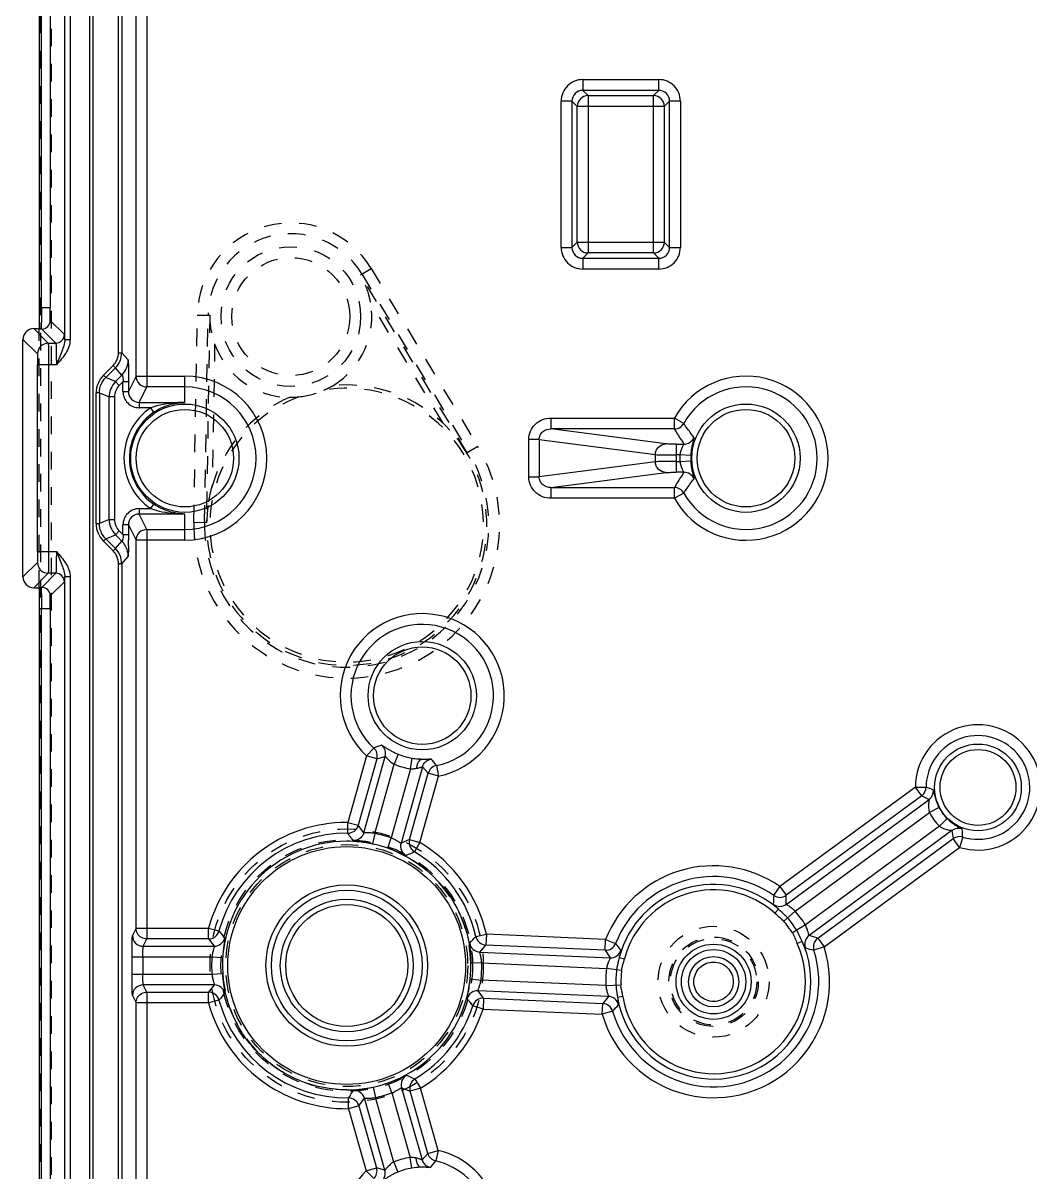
# Model space of a CAD drawing. Header units: millimetres. Extents: x -1265 to 1982, y -12197 to 1934.
# Drawn here: x 778 to 871.3, y 52 to 158.4 of the extents above; entities that cross this region are included whole.
import ezdxf

# ---------------------------------------------------------------- set-up
doc = ezdxf.new("R2010")
doc.units = ezdxf.units.MM
doc.header["$LTSCALE"] = 16.335
doc.linetypes.add('HIDDEN', pattern=[0.2, 0.1, -0.1])
doc.layers.get('0').update_dxf_attribs({"linetype": 'CONTINUOUS'})
doc.layers.add('DEFAULT_2', color=8, linetype='HIDDEN')

msp = doc.modelspace()

# ---------------------------------------------------------------- linework, layer by layer
at = {"color": 7, "linetype": 'Continuous'}
for p, q in [((784.202, 28.864), (784.202, 200.887)), ((784.502, 200.879), (784.502, 28.854)), ((786.865, 127.896), (786.865, 178.2)), ((787.165, 178.2), (787.165, 127.896)), ((788.501, 125.724), (788.501, 176.196)), ((789.5, 176.196), (789.5, 124.724)), ((781.888, 129.126), (781.888, 170.665)), ((782.388, 170.665), (782.388, 129.126)), ((779.518, 169.67), (779.518, 130.12)), ((779.732, 132.086), (779.732, 167.705)), ((780.531, 167.705), (780.531, 132.086)), ((829.892, 153.195), (829.892, 152.195)), ((829.892, 153.195), (836.943, 153.195)), ((836.943, 152.195), (836.943, 153.195)), ((827.893, 137.645), (827.893, 151.196)), ((828.893, 151.196), (827.893, 151.196)), ((828.893, 151.196), (828.893, 137.645)), ((828.893, 151.196), (829.384, 150.705)), ((830.383, 151.704), (829.892, 152.195)), ((836.943, 152.195), (829.892, 152.195)), ((830.383, 151.704), (830.383, 137.137)), ((830.383, 151.704), (836.452, 151.704)), ((836.943, 152.195), (836.452, 151.704)), ((836.452, 137.137), (836.452, 151.704)), ((837.451, 150.705), (837.943, 151.196)), ((837.943, 137.645), (837.943, 151.196)), ((838.942, 151.196), (837.943, 151.196)), ((838.942, 151.196), (838.942, 137.645)), ((829.384, 138.136), (829.384, 150.705)), ((837.451, 150.705), (829.384, 150.705)), ((837.451, 150.705), (837.451, 138.136)), ((827.893, 137.645), (828.893, 137.645)), ((829.384, 138.136), (828.893, 137.645)), ((829.384, 138.136), (837.451, 138.136)), ((837.943, 137.645), (837.451, 138.136)), ((837.943, 137.645), (838.942, 137.645)), ((829.892, 136.645), (830.383, 137.137)), ((829.892, 136.645), (829.892, 135.646)), ((829.892, 136.645), (836.943, 136.645)), ((836.452, 137.137), (830.383, 137.137)), ((836.452, 137.137), (836.943, 136.645)), ((836.943, 135.646), (836.943, 136.645)), ((836.943, 135.646), (829.892, 135.646)), ((779.518, 132.086), (780.531, 132.086)), ((780.362, 128.776), (779.018, 130.12)), ((779.018, 130.12), (779.518, 130.12)), ((779.752, 130.086), (779.569, 130.086)), ((779.752, 130.086), (781.062, 128.776)), ((781.862, 129.576), (780.552, 130.886)), ((778.018, 107.12), (778.018, 129.12)), ((778.018, 129.12), (779.362, 127.776)), ((781.888, 129.126), (782.388, 129.126)), ((780.362, 128.776), (781.062, 128.776)), ((786.865, 127.896), (787.165, 127.896)), ((787.769, 127.218), (787.165, 127.896)), ((779.379, 109.465), (779.379, 126.776)), ((781.11, 126.776), (779.379, 126.776)), ((780.379, 126.776), (780.379, 109.465)), ((786.367, 126.694), (785.472, 125.799)), ((786.579, 126.482), (786.367, 126.694)), ((785.472, 125.799), (785.684, 125.587)), ((786.579, 126.482), (785.684, 125.587)), ((787.183, 125.804), (786.579, 126.482)), ((786.591, 125.211), (787.183, 125.804)), ((788.501, 125.724), (787.786, 124.295)), ((788.501, 125.724), (793.018, 125.724)), ((793.018, 123.294), (793.018, 125.724)), ((786.591, 125.211), (785.684, 125.587)), ((786.591, 125.211), (786.944, 124.858)), ((786.944, 124.858), (787.286, 125.2)), ((787.286, 124.295), (787.286, 125.2)), ((787.786, 125.2), (787.286, 125.2)), ((787.786, 125.2), (787.786, 124.295)), ((788.786, 123.294), (789.5, 124.724)), ((793.018, 124.724), (789.5, 124.724)), ((784.798, 112.068), (784.798, 124.173)), ((785.098, 124.173), (784.798, 124.173)), ((785.098, 124.173), (785.098, 112.068)), ((785.098, 124.173), (786.005, 123.797)), ((786.005, 112.443), (786.005, 123.797)), ((786.505, 123.797), (786.005, 123.797)), ((786.505, 123.797), (786.505, 112.443)), ((787.286, 124.295), (787.786, 124.295)), ((789.862, 122.795), (788.785, 122.795)), ((788.786, 123.294), (788.786, 122.795)), ((788.786, 123.294), (793.018, 123.294)), ((790.141, 122.38), (789.862, 122.795)), ((826.941, 121.836), (826.941, 120.837)), ((826.941, 121.836), (838.384, 121.836)), ((838.384, 120.837), (838.384, 121.836)), ((839.256, 121.348), (838.384, 121.836)), ((837.586, 119.449), (826.941, 120.837)), ((838.384, 120.837), (826.941, 120.837)), ((824.889, 116.388), (824.889, 119.853)), ((825.855, 119.853), (824.889, 119.853)), ((825.855, 119.853), (825.855, 116.388)), ((825.855, 119.853), (836.62, 118.45)), ((838.552, 119.423), (838.552, 116.817)), ((838.552, 119.423), (839.271, 119.423)), ((836.62, 117.791), (836.62, 118.45)), ((838.902, 118.424), (838.552, 118.424)), ((839.901, 118.374), (838.902, 118.424)), ((836.62, 117.791), (825.855, 116.388)), ((838.552, 117.817), (838.902, 117.817)), ((838.902, 117.817), (839.901, 117.866)), ((824.889, 116.388), (825.855, 116.388)), ((826.941, 115.404), (837.586, 116.791)), ((839.271, 116.817), (838.552, 116.817)), ((826.941, 115.404), (826.941, 114.405)), ((826.941, 115.404), (838.384, 115.404)), ((838.384, 114.405), (838.384, 115.404)), ((838.384, 114.405), (826.941, 114.405)), ((839.256, 114.893), (838.384, 114.405)), ((788.785, 113.446), (789.862, 113.446)), ((788.786, 113.446), (788.786, 112.946)), ((789.5, 111.516), (788.786, 112.946)), ((793.018, 112.946), (788.786, 112.946)), ((789.862, 113.446), (790.141, 113.86)), ((793.018, 110.517), (793.018, 112.946)), ((784.798, 112.068), (785.098, 112.068)), ((786.005, 112.443), (785.098, 112.068)), ((786.005, 112.443), (786.505, 112.443)), ((787.286, 111.041), (787.286, 111.946)), ((787.786, 111.946), (787.286, 111.946)), ((787.786, 111.946), (787.786, 111.041)), ((787.786, 111.946), (788.501, 110.517)), ((785.684, 110.654), (786.591, 111.029)), ((786.944, 111.383), (786.591, 111.029)), ((787.183, 110.437), (786.591, 111.029)), ((787.286, 111.041), (786.944, 111.383)), ((787.286, 111.041), (787.786, 111.041)), ((789.5, 111.516), (789.5, 73.587)), ((789.5, 111.516), (793.018, 111.516)), ((785.684, 110.654), (785.472, 110.442)), ((785.472, 110.442), (786.367, 109.547)), ((785.684, 110.654), (786.579, 109.759)), ((786.367, 109.547), (786.579, 109.759)), ((786.579, 109.759), (787.183, 110.437)), ((788.501, 74.586), (788.501, 110.517)), ((793.018, 110.517), (788.501, 110.517)), ((779.379, 109.465), (781.11, 109.465)), ((787.165, 108.345), (787.769, 109.023)), ((779.362, 108.465), (778.018, 107.12)), ((786.865, 33.448), (786.865, 108.345)), ((787.165, 108.345), (786.865, 108.345)), ((787.165, 108.345), (787.165, 33.448)), ((779.018, 106.12), (780.362, 107.465)), ((781.062, 107.465), (779.752, 106.155)), ((781.062, 107.465), (780.362, 107.465)), ((780.552, 105.355), (781.862, 106.665)), ((781.888, 36.676), (781.888, 107.115)), ((782.388, 107.115), (781.888, 107.115)), ((782.388, 107.115), (782.388, 36.676)), ((779.018, 106.12), (779.518, 106.12)), ((779.518, 106.12), (779.518, 37.67)), ((779.569, 106.155), (779.752, 106.155)), ((780.531, 104.155), (779.518, 104.155)), ((779.732, 39.636), (779.732, 104.155)), ((780.531, 104.155), (780.531, 39.636)), ((809.856, 90.538), (808.132, 84.382)), ((809.603, 83.421), (811.584, 90.497)), ((809.856, 90.538), (810.534, 91.271)), ((810.818, 90.268), (809.856, 90.538)), ((810.818, 90.268), (811.584, 90.497)), ((812.798, 90.697), (812.419, 89.772)), ((810.818, 90.268), (809.094, 84.112)), ((810.625, 83.364), (812.419, 89.772)), ((815.032, 89.532), (813.05, 82.456)), ((813.942, 89.346), (814.098, 90.333)), ((815.032, 89.532), (815.568, 88.938)), ((816.331, 89.648), (816.53, 88.669)), ((813.942, 89.346), (812.147, 82.938)), ((813.844, 82.782), (815.568, 88.938)), ((814.807, 82.513), (816.53, 88.669)), ((816.53, 88.669), (815.568, 88.938)), ((860.714, 87.657), (848.162, 78.435)), ((861.306, 86.851), (860.714, 87.657)), ((860.714, 87.657), (861.713, 87.651)), ((861.306, 86.851), (848.753, 77.629)), ((848.754, 76.79), (861.991, 86.515)), ((861.306, 86.851), (861.991, 86.515)), ((849.584, 76.16), (862.022, 85.298)), ((862.91, 85.757), (862.022, 85.298)), ((808.132, 84.382), (808.041, 84.382)), ((808.123, 83.382), (808.132, 84.382)), ((808.132, 84.382), (809.094, 84.112)), ((809.603, 83.421), (809.094, 84.112)), ((862.958, 84.024), (863.661, 84.734)), ((810.625, 83.364), (810.417, 82.386)), ((862.958, 84.024), (850.52, 74.886)), ((864.11, 83.631), (850.873, 73.906)), ((864.11, 83.631), (864.226, 82.876)), ((865.111, 83.027), (864.818, 82.071)), ((808.436, 82.921), (808.591, 82.692)), ((811.818, 81.994), (812.147, 82.938)), ((813.844, 82.782), (813.05, 82.456)), ((813.844, 82.782), (814.807, 82.513)), ((814.807, 82.513), (814.295, 81.654)), ((851.674, 73.654), (864.226, 82.876)), ((852.266, 72.849), (864.818, 82.071)), ((864.818, 82.071), (864.226, 82.876)), ((847.59, 77.615), (848.162, 78.435)), ((848.162, 78.435), (848.753, 77.629)), ((848.754, 76.79), (848.753, 77.629)), ((847.703, 75.962), (848.037, 76.334)), ((849.584, 76.16), (848.514, 75.235)), ((788.501, 74.586), (788.162, 73.91)), ((788.501, 74.586), (795.217, 74.586)), ((795.217, 73.587), (795.217, 74.586)), ((795.217, 74.586), (796.181, 74.325)), ((850.52, 74.886), (849.318, 74.141)), ((789.162, 72.91), (789.5, 73.587)), ((795.217, 73.587), (789.5, 73.587)), ((795.217, 73.587), (795.745, 72.91)), ((819.984, 73.8), (820.959, 74.018)), ((820.959, 74.018), (820.915, 73.02)), ((832.01, 73.531), (820.959, 74.018)), ((831.966, 72.532), (832.01, 73.531)), ((832.01, 73.531), (832.941, 73.167)), ((851.674, 73.654), (850.873, 73.906)), ((851.674, 73.654), (852.266, 72.849)), ((789.162, 72.91), (795.745, 72.91)), ((820.357, 72.368), (820.915, 73.02)), ((831.966, 72.532), (820.915, 73.02)), ((831.966, 72.532), (832.432, 71.835)), ((850.224, 73.357), (849.769, 73.15)), ((852.266, 72.849), (851.312, 72.549)), ((788.129, 70.33), (788.129, 71.911)), ((795.525, 71.911), (788.129, 71.911)), ((789.129, 71.911), (789.129, 70.33)), ((796.523, 71.848), (795.525, 71.911)), ((820.533, 71.359), (819.534, 71.34)), ((820.357, 72.368), (832.432, 71.835)), ((820.533, 71.359), (832.093, 70.849)), ((833.282, 71.854), (833.766, 71.731)), ((788.129, 70.33), (795.525, 70.33)), ((795.525, 70.33), (796.523, 70.393)), ((833.496, 70.676), (832.093, 70.849)), ((789.5, 68.654), (789.162, 69.33)), ((795.745, 69.33), (789.162, 69.33)), ((795.745, 69.33), (795.217, 68.654)), ((819.47, 69.887), (820.464, 69.78)), ((832.023, 69.27), (820.464, 69.78)), ((832.023, 69.27), (833.437, 69.319)), ((788.162, 68.331), (788.501, 67.655)), ((789.5, 68.654), (789.5, 31.419)), ((789.5, 68.654), (795.217, 68.654)), ((795.217, 67.655), (795.217, 68.654)), ((820.698, 68.092), (820.199, 68.791)), ((832.274, 68.259), (820.199, 68.791)), ((832.274, 68.259), (831.749, 67.605)), ((833.612, 68.245), (833.119, 68.164)), ((788.501, 31.416), (788.501, 67.655)), ((795.217, 67.655), (788.501, 67.655)), ((796.181, 67.916), (795.217, 67.655)), ((820.654, 67.094), (819.701, 67.397)), ((820.698, 68.092), (820.654, 67.094)), ((820.654, 67.094), (831.705, 66.606)), ((820.698, 68.092), (831.749, 67.605)), ((831.705, 66.606), (831.749, 67.605)), ((832.664, 66.887), (831.705, 66.606)), ((810.463, 59.865), (810.676, 58.888)), ((812.196, 59.32), (811.863, 60.263)), ((813.097, 59.806), (814.996, 53.132)), ((813.097, 59.806), (813.892, 59.483)), ((814.854, 59.756), (813.892, 59.483)), ((814.339, 60.612), (814.854, 59.756)), ((816.494, 53.99), (814.854, 59.756)), ((808.329, 59.089), (808.173, 58.858)), ((808.187, 57.859), (808.174, 58.859)), ((809.148, 58.133), (809.654, 58.826)), ((811.553, 52.153), (809.654, 58.826)), ((812.375, 52.914), (810.676, 58.888)), ((812.196, 59.32), (813.896, 53.347)), ((815.533, 53.716), (813.892, 59.483)), ((809.148, 58.133), (808.187, 57.859)), ((808.187, 57.859), (809.827, 52.093)), ((809.148, 58.133), (810.788, 52.367)), ((814.05, 52.36), (813.896, 53.347)), ((815.533, 53.716), (814.996, 53.132)), ((815.533, 53.716), (816.494, 53.99)), ((816.494, 53.99), (816.273, 53.015)), ((809.827, 52.093), (810.788, 52.367)), ((811.553, 52.153), (810.788, 52.367)), ((812.375, 52.914), (812.764, 51.994)), ((810.528, 51.381), (809.827, 52.093))]:
    msp.add_line(p, q, dxfattribs=at)
for centre, radius in [((793.018, 118.12), 5.017), ((793.018, 118.12), 4.517), ((845.018, 118.12), 5.017), ((845.018, 118.12), 4.517), ((815.018, 96.12), 5.017), ((815.018, 96.12), 4.517), ((866.518, 87.62), 4.017), ((866.518, 87.62), 3.517), ((808.018, 71.12), 11.017), ((808.018, 71.12), 7.483), ((808.018, 71.12), 6.983), ((808.018, 71.12), 6.151), ((808.018, 71.12), 5.651), ((842.018, 69.62), 3.483), ((842.018, 69.62), 2.983), ((842.018, 69.62), 2.325)]:
    msp.add_circle(centre, radius, dxfattribs=at)
for centre, radius, start, end in [((829.892, 151.196), 1.998, 89.98149, 180.01852), ((836.944, 151.196), 1.998, 359.98149, 90.01852), ((829.89, 151.198), 0.997, 89.88699, 180.11301), ((830.385, 150.703), 1.001, 90.06646, 179.93354), ((836.451, 150.703), 1.001, 0.06646, 89.93354), ((836.945, 151.198), 0.997, 359.88699, 90.11301), ((829.892, 137.644), 1.998, 179.98148, 270.01852), ((829.89, 137.643), 0.997, 179.88699, 270.11301), ((830.385, 138.137), 1.001, 180.06646, 269.93354), ((836.451, 138.137), 1.001, 270.06646, 359.93354), ((836.944, 137.644), 1.998, 269.98148, 0.01852), ((836.945, 137.643), 0.997, 269.88699, 0.11301), ((955.65, 132.069), 175.918, 179.9947, 180.24134), ((882.41, 131.714), 102.677, 180.21539, 180.57507), ((779.752, 130.886), 0.8, 270.02106, 359.97894), ((781.062, 129.576), 0.8, 270.02106, 359.97894), ((780.363, 127.775), 1, 90.02106, 179.97894), ((785.165, 127.896), 1.7, 315.00301, 0.00438), ((785.165, 127.896), 2, 314.99781, 0.00208), ((785.769, 127.219), 2, 314.99594, 359.97772), ((787.097, 124.173), 2.299, 134.99599, 180.00401), ((789.501, 125.724), 1, 180.03746, 269.98873), ((793.018, 118.12), 7.603, 270, 90), ((845.018, 118.12), 7.603, 209.25406, 150.74594), ((788.004, 123.797), 1.999, 135.00055, 179.99945), ((788.004, 123.797), 1.499, 134.99925, 180.00075), ((793.018, 118.12), 6.604, 270, 90), ((845.018, 118.12), 6.604, 209.2564, 150.74414), ((788.786, 124.294), 1.5, 179.97043, 269.98273), ((788.785, 124.294), 0.999, 179.94195, 270.00569), ((793.018, 118.12), 5.64, 124.02656, 235.97344), ((793.018, 118.12), 5.14, 124.02656, 235.97344), ((838.383, 121.837), 1.001, 270.04416, 330.70178), ((839.271, 120.424), 1.001, 270.05209, 338.11206), ((845.018, 118.12), 6.123, 177.15717, 182.84283), ((845.018, 118.12), 5.123, 177.15717, 182.84283), ((839.271, 115.816), 1.001, 21.89108, 89.95999), ((838.383, 114.403), 1.001, 29.29822, 89.95584), ((788.786, 111.947), 1.499, 90.01429, 180.03273), ((788.785, 111.947), 0.999, 89.99432, 180.05805), ((787.097, 112.067), 2.299, 179.99599, 225.00401), ((788.004, 112.443), 1.999, 180.00055, 224.99945), ((788.004, 112.443), 1.499, 179.99925, 225.00075), ((789.501, 110.516), 1, 90.01127, 179.96254), ((785.165, 108.345), 2, 359.9979, 45.0022), ((785.756, 109.012), 2.016, 29.94825, 44.93825), ((702.03, 110.288), 85.759, 359.81731, 0.17212), ((785.165, 108.345), 1.7, 359.99619, 44.99641), ((780.363, 108.465), 1, 180.02106, 269.97894), ((781.062, 106.665), 0.8, 0.02106, 89.97894), ((896.462, 104.429), 116.73, 179.44659, 179.76296), ((779.752, 105.354), 0.8, 0.02106, 89.97894), ((962.258, 104.158), 182.527, 179.76312, 180.00083), ((815.018, 96.12), 7.603, 281.47439, 227.24112), ((815.018, 96.12), 6.604, 281.47439, 227.24112), ((866.518, 87.62), 5.804, 252.97002, 179.63897), ((866.518, 87.62), 4.804, 252.97002, 179.63897), ((944.548, -269.008), 384.397, 110.28899, 110.40387), ((809.854, 90.536), 1.001, 344.48994, 47.24601), ((810.621, 90.766), 1.001, 344.40772, 50.56299), ((815.018, 96.12), 5.86, 247.74036, 260.97515), ((815.018, 96.12), 6.86, 247.74036, 260.97515), ((816.531, 88.666), 1.001, 101.4704, 164.22783), ((513.853, -149.327), 385.49, 38.31063, 38.42519), ((860.712, 87.656), 1.001, 306.42902, 359.66244), ((731.951, -240.386), 352.77, 68.29814, 68.41765), ((861.398, 87.321), 1.001, 306.34506, 3.3078), ((866.518, 87.62), 5.06, 207.3166, 225.2924), ((866.518, 87.62), 4.061, 207.3166, 225.2924), ((808.018, 71.12), 13.262, 89.90044, 164.85118), ((808.131, 84.384), 1.001, 269.47502, 344.23579), ((808.018, 71.12), 12.262, 89.50657, 164.85118), ((698.766, 8.754), 132.394, 34.06939, 34.3112), ((808.018, 71.12), 12.518, 70.7372, 77.97831), ((864.702, 82.824), 1.001, 69.30119, 126.26394), ((864.817, 82.069), 1.001, 72.9463, 126.17968), ((511.925, 57.149), 354.132, 4.19042, 4.30948), ((808.018, 71.12), 11.517, 90, 183.62056), ((808.018, 71.129), 11.508, 83.98681, 90.00234), ((807.98, 70.843), 11.796, 77.81461, 83.94738), ((808.018, 71.12), 11.518, 70.7372, 77.97831), ((807.898, 70.857), 11.806, 66.128, 70.87396), ((810.759, 79.648), 3.57, 65.08827, 67.1161), ((814.014, 82.187), 1.001, 164.42143, 241.54831), ((814.808, 82.515), 1.001, 164.48001, 239.24051), ((808.018, 71.12), 13.262, 12.6227, 59.20893), ((858.008, -14.831), 105.926, 114.37242, 114.82373), ((808.018, 71.12), 12.262, 12.6227, 59.20893), ((842.018, 69.62), 10.744, 55.12213, 158.65625), ((842.018, 69.62), 9.745, 55.12213, 158.65625), ((842.018, 69.62), 9.017, 48.12351, 165.65487), ((842.018, 69.62), 8.517, 48.12351, 165.65487), ((848.162, 77.598), 1.001, 232.44742, 306.24539), ((848.163, 78.437), 1.001, 235.1391, 306.17679), ((842.018, 69.62), 10.001, 31.77082, 40.83818), ((842.018, 69.62), 8.586, 31.77082, 40.83818), ((842.018, 69.62), 9.058, 31.77082, 40.83817), ((789.163, 73.911), 1, 180.0552, 269.97098), ((795.215, 74.587), 1.001, 270.12144, 344.88254), ((795.744, 73.911), 1.001, 270.06368, 347.19056), ((877.305, 142.433), 105.923, 220.01471, 220.46602), ((643.329, 236.309), 240.033, 317.18921, 317.38852), ((820.961, 74.019), 1.001, 192.5912, 267.35208), ((851.467, 73.1), 1.001, 126.36377, 200.2436), ((852.268, 72.849), 1.001, 126.43284, 197.46997), ((820.402, 73.367), 1.001, 190.34195, 267.4104), ((842.018, 69.62), 10.744, 196.29152, 17.48686), ((832.008, 73.532), 1.001, 267.60134, 338.7215), ((832.475, 72.835), 1.001, 267.53315, 341.41299), ((842.018, 69.62), 9.745, 196.29152, 17.48686), ((888.6, 113.811), 68.919, 216.13697, 216.81213), ((842.018, 69.62), 9.017, 189.29289, 24.48549), ((842.018, 69.62), 8.517, 189.29289, 24.48549), ((808.018, 71.12), 12.518, 176.37944, 183.62056), ((808.018, 71.12), 11.517, 270, 1.09444), ((808.018, 71.12), 12.518, 353.85332, 1.09444), ((842.018, 69.62), 10.001, 172.9402, 182.00756), ((842.018, 69.62), 9.058, 172.9402, 182.00756), ((842.018, 69.62), 8.586, 172.9402, 182.00756), ((789.163, 68.33), 1, 90.02902, 179.9448), ((795.744, 68.33), 1.001, 12.86806, 89.93652), ((795.215, 67.654), 1.001, 15.11742, 89.87861), ((979.823, -86.647), 240.029, 139.71531, 139.91462), ((820.156, 67.791), 1.001, 87.53756, 164.66444), ((832.229, 67.259), 1.001, 13.6168, 87.41478), ((808.018, 71.12), 13.262, 195.14882, 270.73193), ((808.018, 71.12), 12.262, 195.14882, 270.73094), ((808.018, 71.12), 12.262, 301.02858, 342.32506), ((808.018, 71.12), 13.262, 301.02858, 342.32506), ((735.657, 2.932), 105.92, 37.48871, 37.94003), ((820.656, 67.093), 1.001, 87.5959, 162.35657), ((831.702, 66.605), 1.001, 16.22663, 87.34789), ((814.06, 60.079), 1.001, 118.74783, 195.81629), ((912.752, 279.531), 240.021, 245.59504, 245.79436), ((814.855, 59.754), 1.001, 120.99732, 195.75892), ((808.186, 57.857), 1.001, 16.00176, 90.76245), ((717.614, 120.16), 109.357, 326.05058, 326.34185), ((808.692, 58.551), 1.001, 15.94344, 93.07032), ((808.018, 71.12), 12.518, 282.25921, 289.50032), ((810.795, 62.603), 3.569, 293.12123, 295.14263), ((814.897, 46.939), 6.486, 98.87929, 112.88024), ((816.494, 53.992), 1.001, 196.00944, 257.24756), ((814.897, 46.939), 7.23, 15.37283, 77.23614), ((809.826, 52.095), 1.001, 314.51264, 15.75168), ((814.897, 46.939), 5.487, 98.87929, 112.88024), ((815.04, 45.989), 6.447, 91.26968, 98.83129), ((526.366, 284.986), 371.29, 321.2169, 321.33485), ((814.897, 46.939), 6.23, 15.37283, 77.23614), ((814.897, 46.939), 7.23, 134.52339, 326.93775), ((810.59, 51.88), 1.001, 311.11819, 15.83137)]:
    msp.add_arc(centre, radius, start, end, dxfattribs=at)
for centre, major_axis, start_param, end_param in [((779.018, 129.12), (0.707, -0.707), 2.3563369, 3.9268484), ((779.018, 107.12), (-0.707, -0.707), -0.7852557, 0.7852557)]:
    msp.add_ellipse(centre, major_axis=major_axis, ratio=0.9996955, start_param=start_param, end_param=end_param, dxfattribs=at)
for points, knots in [([(779.518, 132.086), (779.518, 131.678), (779.521, 131.122), (779.538, 130.477), (779.548, 130.239), (779.557, 130.151)], [0, 0, 0, 0, 0.631791, 0.8619391, 1, 1, 1, 1]), ([(780.552, 130.886), (780.55, 130.888), (780.55, 130.898), (780.547, 130.916), (780.546, 130.947), (780.543, 131.008), (780.54, 131.108), (780.537, 131.255), (780.535, 131.434), (780.532, 131.714), (780.531, 131.934), (780.531, 132.086)], [0, 0, 0, 0, 0.0067959, 0.0230042, 0.0483441, 0.0824587, 0.1755357, 0.2992623, 0.4500126, 0.6216027, 1, 1, 1, 1]), ([(779.557, 130.151), (779.557, 130.145), (779.559, 130.127), (779.562, 130.11), (779.564, 130.098)], [0, 0, 0, 0, 0.320441, 1, 1, 1, 1]), ([(779.752, 130.086), (779.75, 130.09), (779.751, 130.106), (779.747, 130.136), (779.746, 130.186), (779.743, 130.288), (779.74, 130.456), (779.738, 130.601), (779.738, 130.684)], [0, 0, 0, 0, 0.021744, 0.0746037, 0.1580525, 0.2714697, 0.5841559, 1, 1, 1, 1]), ([(781.888, 129.126), (781.89, 128.745), (781.617, 127.937), (781.287, 127.187), (781.11, 126.776)], [0, 0, 0, 0, 0.4600703, 1, 1, 1, 1]), ([(782.388, 129.126), (782.378, 128.898), (782.303, 128.44), (781.991, 127.823), (781.578, 127.276), (781.271, 126.937), (781.11, 126.776)], [0, 0, 0, 0, 0.2502367, 0.4998032, 0.7503083, 1, 1, 1, 1]), ([(781.888, 129.126), (781.886, 129.189), (781.883, 129.298), (781.878, 129.424), (781.873, 129.5), (781.87, 129.538), (781.866, 129.56), (781.865, 129.573), (781.862, 129.576)], [0, 0, 0, 0, 0.4185815, 0.7283058, 0.8402894, 0.9229938, 0.9761526, 1, 1, 1, 1]), ([(779.362, 127.776), (779.368, 127.77), (779.363, 127.738), (779.372, 127.684), (779.371, 127.59), (779.375, 127.468), (779.377, 127.319), (779.379, 127.086), (779.379, 126.902), (779.379, 126.776)], [0, 0, 0, 0, 0.0229634, 0.082427, 0.1755145, 0.2992498, 0.4500064, 0.6216001, 1, 1, 1, 1]), ([(780.362, 128.776), (780.364, 128.772), (780.363, 128.756), (780.367, 128.725), (780.367, 128.675), (780.37, 128.574), (780.372, 128.406), (780.375, 128.16), (780.377, 127.862), (780.379, 127.395), (780.379, 127.028), (780.379, 126.776)], [0, 0, 0, 0, 0.0064799, 0.0222811, 0.0472357, 0.0811559, 0.1746783, 0.2990583, 0.4497908, 0.6213341, 1, 1, 1, 1]), ([(781.062, 128.776), (781.066, 128.773), (781.068, 128.755), (781.073, 128.725), (781.077, 128.673), (781.084, 128.572), (781.09, 128.405), (781.097, 128.16), (781.103, 127.862), (781.107, 127.524), (781.11, 127.157), (781.11, 126.905), (781.11, 126.776)], [0, 0, 0, 0, 0.0069957, 0.023282, 0.0486627, 0.0827977, 0.1758758, 0.2995676, 0.4502575, 0.6217708, 0.8072909, 1, 1, 1, 1]), ([(787.769, 127.218), (787.774, 127.213), (787.77, 127.188), (787.777, 127.145), (787.777, 127.073), (787.78, 126.982), (787.782, 126.874), (787.785, 126.702), (787.787, 126.463), (787.788, 126.157), (787.788, 125.733), (787.786, 125.412), (787.786, 125.2)], [0, 0, 0, 0, 0.0093109, 0.0327947, 0.068507, 0.114156, 0.1682138, 0.2294868, 0.3692161, 0.5239845, 0.6842027, 1, 1, 1, 1]), ([(787.183, 125.804), (787.185, 125.801), (787.199, 125.81), (787.22, 125.803), (787.236, 125.771), (787.247, 125.721), (787.262, 125.644), (787.28, 125.535), (787.307, 125.386), (787.308, 125.265), (787.286, 125.2)], [0, 0, 0, 0, 0.0179672, 0.0505583, 0.0959949, 0.1742744, 0.2919579, 0.4575926, 0.6845047, 1, 1, 1, 1]), ([(785.098, 124.173), (785.098, 124.433), (785.205, 124.957), (785.5, 125.403), (785.684, 125.587)], [0, 0, 0, 0, 0.5000004, 1, 1, 1, 1]), ([(793.018, 123.294), (792.75, 123.292), (791.684, 123.247), (790.619, 123.05), (789.862, 122.795)], [0, 0, 0, 0, 0.2509705, 1, 1, 1, 1]), ([(790.141, 122.38), (790.574, 122.674), (791.505, 123.124), (792.524, 123.286), (793.018, 123.294)], [0, 0, 0, 0, 0.5144602, 1, 1, 1, 1]), ([(824.889, 119.853), (824.889, 120.115), (825, 120.646), (825.466, 121.307), (826.148, 121.737), (826.679, 121.836), (826.941, 121.836)], [0, 0, 0, 0, 0.2499403, 0.4998639, 0.749904, 1, 1, 1, 1]), ([(840.199, 120.051), (840.115, 120.157), (839.787, 120.578), (839.478, 121.015), (839.256, 121.348)], [0, 0, 0, 0, 0.2523693, 1, 1, 1, 1]), ([(825.855, 119.853), (825.854, 119.985), (825.916, 120.253), (826.241, 120.694), (826.671, 120.839), (826.941, 120.837)], [0, 0, 0, 0, 0.2458854, 0.4948717, 1, 1, 1, 1]), ([(838.384, 120.837), (838.453, 120.718), (838.737, 120.24), (839.036, 119.771), (839.271, 119.423)], [0, 0, 0, 0, 0.2463288, 1, 1, 1, 1]), ([(836.62, 118.45), (836.622, 118.575), (836.678, 118.833), (836.943, 119.273), (837.339, 119.447), (837.586, 119.449)], [0, 0, 0, 0, 0.2482014, 0.5100751, 1, 1, 1, 1]), ([(838.552, 119.423), (838.349, 119.423), (838.072, 119.425), (837.75, 119.437), (837.631, 119.443), (837.586, 119.449)], [0, 0, 0, 0, 0.6299374, 0.8599936, 1, 1, 1, 1]), ([(839.272, 119.423), (839.274, 119.422), (839.271, 119.411), (839.259, 119.386), (839.226, 119.329), (839.176, 119.242), (839.113, 119.122), (839.047, 118.976), (838.96, 118.744), (838.915, 118.555), (838.902, 118.424)], [0, 0, 0, 0, 0.0071996, 0.0238246, 0.0858764, 0.1827081, 0.3096903, 0.461897, 0.6322468, 1, 1, 1, 1]), ([(840.199, 120.051), (840.202, 120.048), (840.201, 120.034), (840.197, 120.009), (840.188, 119.97), (840.168, 119.893), (840.132, 119.764), (840.081, 119.571), (840.024, 119.328), (839.969, 119.041), (839.924, 118.718), (839.906, 118.491), (839.901, 118.374)], [0, 0, 0, 0, 0.0071923, 0.0221696, 0.0452927, 0.0765772, 0.1631628, 0.2806746, 0.4273178, 0.6001834, 0.7940257, 1, 1, 1, 1]), ([(836.62, 118.45), (836.71, 118.444), (836.948, 118.438), (837.592, 118.426), (838.146, 118.424), (838.552, 118.424)], [0, 0, 0, 0, 0.1392806, 0.3697823, 1, 1, 1, 1]), ([(838.552, 117.817), (838.146, 117.817), (837.592, 117.815), (836.948, 117.803), (836.71, 117.797), (836.62, 117.791)], [0, 0, 0, 0, 0.6302177, 0.8607194, 1, 1, 1, 1]), ([(837.586, 116.791), (837.339, 116.794), (836.943, 116.968), (836.678, 117.408), (836.622, 117.666), (836.62, 117.791)], [0, 0, 0, 0, 0.4899249, 0.7517986, 1, 1, 1, 1]), ([(838.902, 117.817), (838.915, 117.686), (838.96, 117.496), (839.047, 117.265), (839.113, 117.119), (839.176, 116.999), (839.226, 116.911), (839.259, 116.854), (839.271, 116.83), (839.274, 116.819), (839.272, 116.817)], [0, 0, 0, 0, 0.3677532, 0.538103, 0.6903098, 0.8172919, 0.9141236, 0.9761754, 0.9928004, 1, 1, 1, 1]), ([(839.901, 117.866), (839.906, 117.749), (839.924, 117.522), (839.969, 117.199), (840.024, 116.912), (840.081, 116.67), (840.132, 116.477), (840.168, 116.348), (840.188, 116.27), (840.197, 116.231), (840.201, 116.207), (840.202, 116.193), (840.199, 116.19)], [0, 0, 0, 0, 0.2059733, 0.3998137, 0.5726771, 0.7193185, 0.8368294, 0.9234119, 0.9546962, 0.9778227, 0.9928053, 1, 1, 1, 1]), ([(826.941, 114.405), (826.679, 114.405), (826.148, 114.503), (825.466, 114.934), (824.999, 115.594), (824.889, 116.125), (824.889, 116.388)], [0, 0, 0, 0, 0.2500788, 0.5001458, 0.7500941, 1, 1, 1, 1]), ([(826.941, 115.404), (826.671, 115.402), (826.241, 115.547), (825.916, 115.988), (825.854, 116.256), (825.855, 116.388)], [0, 0, 0, 0, 0.5051283, 0.7541146, 1, 1, 1, 1]), ([(837.586, 116.791), (837.631, 116.797), (837.75, 116.804), (838.072, 116.815), (838.349, 116.817), (838.552, 116.817)], [0, 0, 0, 0, 0.1400064, 0.3700626, 1, 1, 1, 1]), ([(839.271, 116.817), (839.192, 116.7), (838.886, 116.236), (838.594, 115.762), (838.384, 115.404)], [0, 0, 0, 0, 0.25391, 1, 1, 1, 1]), ([(839.256, 114.893), (839.33, 115.003), (839.63, 115.445), (839.948, 115.875), (840.199, 116.19)], [0, 0, 0, 0, 0.2478473, 1, 1, 1, 1]), ([(789.862, 113.446), (790.112, 113.361), (791.141, 113.07), (792.215, 112.952), (793.018, 112.946)], [0, 0, 0, 0, 0.2478656, 1, 1, 1, 1]), ([(793.018, 112.946), (792.524, 112.955), (791.505, 113.117), (790.575, 113.567), (790.141, 113.86)], [0, 0, 0, 0, 0.4856165, 1, 1, 1, 1]), ([(785.684, 110.654), (785.5, 110.838), (785.205, 111.284), (785.098, 111.808), (785.098, 112.068)], [0, 0, 0, 0, 0.5000004, 1, 1, 1, 1]), ([(787.286, 111.041), (787.339, 110.884), (787.272, 110.733), (787.236, 110.43), (787.195, 110.435)], [0, 0, 0, 0, 0.7989822, 1, 1, 1, 1]), ([(787.769, 109.023), (787.769, 109.111), (787.746, 109.457), (787.632, 109.796), (787.503, 110.019)], [0, 0, 0, 0, 0.256295, 1, 1, 1, 1]), ([(787.788, 110.015), (787.787, 109.932), (787.786, 109.652), (787.783, 109.373), (787.778, 109.176)], [0, 0, 0, 0, 0.2965613, 1, 1, 1, 1]), ([(779.379, 109.465), (779.379, 109.338), (779.379, 109.155), (779.377, 108.922), (779.375, 108.772), (779.371, 108.651), (779.372, 108.557), (779.363, 108.502), (779.368, 108.47), (779.362, 108.465)], [0, 0, 0, 0, 0.378398, 0.5499925, 0.70075, 0.8244858, 0.9175732, 0.9770366, 1, 1, 1, 1]), ([(780.379, 109.465), (780.379, 109.212), (780.379, 108.845), (780.377, 108.378), (780.375, 108.08), (780.372, 107.835), (780.37, 107.667), (780.367, 107.565), (780.367, 107.515), (780.363, 107.484), (780.364, 107.469), (780.362, 107.465)], [0, 0, 0, 0, 0.3786657, 0.550209, 0.7009415, 0.8253216, 0.9188441, 0.9527643, 0.9777188, 0.9935201, 1, 1, 1, 1]), ([(781.11, 109.465), (781.11, 109.336), (781.11, 109.084), (781.107, 108.717), (781.103, 108.378), (781.097, 108.081), (781.09, 107.836), (781.084, 107.668), (781.077, 107.567), (781.073, 107.516), (781.068, 107.486), (781.066, 107.468), (781.062, 107.465)], [0, 0, 0, 0, 0.192709, 0.3782291, 0.5497423, 0.7004322, 0.8241241, 0.9172022, 0.9513372, 0.976718, 0.9930043, 1, 1, 1, 1]), ([(781.11, 109.465), (781.287, 109.054), (781.617, 108.304), (781.89, 107.496), (781.888, 107.115)], [0, 0, 0, 0, 0.5399297, 1, 1, 1, 1]), ([(781.11, 109.465), (781.271, 109.303), (781.579, 108.965), (781.99, 108.417), (782.303, 107.801), (782.383, 107.343), (782.388, 107.115)], [0, 0, 0, 0, 0.2497688, 0.5001243, 0.7499015, 1, 1, 1, 1]), ([(787.778, 109.176), (787.777, 109.155), (787.776, 109.119), (787.775, 109.071), (787.771, 109.042), (787.772, 109.026), (787.769, 109.023)], [0, 0, 0, 0, 0.4052348, 0.7164359, 0.9183422, 1, 1, 1, 1]), ([(781.862, 106.665), (781.865, 106.668), (781.866, 106.68), (781.87, 106.703), (781.873, 106.741), (781.878, 106.816), (781.883, 106.943), (781.886, 107.052), (781.888, 107.115)], [0, 0, 0, 0, 0.0238474, 0.0770062, 0.1597106, 0.2716942, 0.5814185, 1, 1, 1, 1]), ([(779.533, 105.557), (779.53, 105.456), (779.521, 104.989), (779.518, 104.522), (779.518, 104.155)], [0, 0, 0, 0, 0.2150234, 1, 1, 1, 1]), ([(779.569, 106.155), (779.565, 106.152), (779.563, 106.134), (779.558, 106.105), (779.554, 106.054), (779.546, 105.953), (779.539, 105.785), (779.535, 105.64), (779.533, 105.557)], [0, 0, 0, 0, 0.0230093, 0.0762562, 0.1597818, 0.2730795, 0.5851511, 1, 1, 1, 1]), ([(779.738, 105.557), (779.739, 105.687), (779.743, 105.881), (779.745, 106.075), (779.75, 106.139)], [0, 0, 0, 0, 0.6698951, 1, 1, 1, 1]), ([(780.531, 104.155), (780.531, 104.306), (780.532, 104.526), (780.535, 104.807), (780.537, 104.985), (780.54, 105.132), (780.543, 105.233), (780.546, 105.293), (780.547, 105.324), (780.55, 105.342), (780.55, 105.353), (780.552, 105.355)], [0, 0, 0, 0, 0.3783972, 0.5499873, 0.7007377, 0.8244642, 0.9175412, 0.9516558, 0.9769958, 0.9932041, 1, 1, 1, 1]), ([(811.256, 91.539), (811.26, 91.54), (811.274, 91.534), (811.297, 91.523), (811.333, 91.501), (811.404, 91.456), (811.522, 91.379), (811.696, 91.266), (811.916, 91.132), (812.178, 90.984), (812.476, 90.835), (812.688, 90.742), (812.798, 90.697)], [0, 0, 0, 0, 0.0072282, 0.0225398, 0.0461894, 0.0781417, 0.1664471, 0.2855264, 0.4329686, 0.605211, 0.797536, 1, 1, 1, 1]), ([(811.584, 90.497), (811.587, 90.499), (811.596, 90.492), (811.617, 90.472), (811.662, 90.42), (811.732, 90.34), (811.828, 90.237), (811.947, 90.12), (812.138, 89.952), (812.301, 89.837), (812.419, 89.772)], [0, 0, 0, 0, 0.0070776, 0.0239187, 0.0869859, 0.1851695, 0.3132746, 0.4658565, 0.6358195, 1, 1, 1, 1]), ([(814.098, 90.333), (814.179, 90.32), (814.484, 90.277), (814.792, 90.255), (815.018, 90.249)], [0, 0, 0, 0, 0.2663804, 1, 1, 1, 1]), ([(814.506, 89.393), (814.516, 89.502), (814.557, 89.712), (814.675, 90.033), (814.878, 90.241), (815.018, 90.249)], [0, 0, 0, 0, 0.3109575, 0.6012417, 1, 1, 1, 1]), ([(814.506, 89.393), (814.577, 89.408), (814.678, 89.432), (814.802, 89.468), (814.877, 89.491), (814.938, 89.51), (814.986, 89.526), (815.011, 89.532), (815.03, 89.536), (815.032, 89.532)], [0, 0, 0, 0, 0.3983861, 0.5678457, 0.7135784, 0.8325343, 0.9216207, 0.9778739, 1, 1, 1, 1]), ([(815.018, 90.249), (815.133, 90.246), (815.296, 90.246), (815.499, 90.251), (815.618, 90.256), (815.711, 90.258), (815.783, 90.261), (815.824, 90.258), (815.849, 90.257), (815.853, 90.252)], [0, 0, 0, 0, 0.4147136, 0.5845512, 0.7266251, 0.8398939, 0.923404, 0.9766381, 1, 1, 1, 1]), ([(815.032, 89.532), (815.065, 89.65), (815.181, 89.883), (815.375, 90.057), (815.487, 90.122)], [0, 0, 0, 0, 0.4864207, 1, 1, 1, 1]), ([(815.487, 90.122), (815.572, 90.172), (815.694, 90.222), (815.822, 90.247), (815.853, 90.252)], [0, 0, 0, 0, 0.754918, 1, 1, 1, 1]), ([(813.942, 89.346), (813.99, 89.343), (814.18, 89.342), (814.369, 89.365), (814.506, 89.393)], [0, 0, 0, 0, 0.2581757, 1, 1, 1, 1]), ([(862.397, 87.379), (862.4, 87.378), (862.405, 87.364), (862.413, 87.34), (862.421, 87.3), (862.437, 87.22), (862.46, 87.086), (862.5, 86.889), (862.559, 86.648), (862.644, 86.37), (862.761, 86.067), (862.856, 85.861), (862.91, 85.757)], [0, 0, 0, 0, 0.006994, 0.0222077, 0.045859, 0.0778372, 0.1659749, 0.2843174, 0.4304047, 0.6017056, 0.7950597, 1, 1, 1, 1]), ([(861.991, 86.515), (861.994, 86.515), (861.993, 86.5), (861.991, 86.482), (861.985, 86.445), (861.974, 86.376), (861.957, 86.263), (861.939, 86.104), (861.931, 85.918), (861.938, 85.715), (861.964, 85.505), (861.999, 85.366), (862.022, 85.298)], [0, 0, 0, 0, 0.0068179, 0.0250159, 0.0541828, 0.0933688, 0.1978298, 0.3306208, 0.4842955, 0.6513862, 0.8250978, 1, 1, 1, 1]), ([(863.661, 84.734), (863.744, 84.652), (863.911, 84.499), (864.166, 84.298), (864.406, 84.134), (864.619, 84.005), (864.795, 83.908), (864.916, 83.845), (864.988, 83.807), (865.024, 83.787), (865.044, 83.773), (865.056, 83.764), (865.056, 83.76)], [0, 0, 0, 0, 0.2051377, 0.3975108, 0.5689832, 0.7152616, 0.8337266, 0.9219992, 0.9540851, 0.9777899, 0.9929984, 1, 1, 1, 1]), ([(809.394, 83.035), (809.296, 82.921), (809.043, 82.741), (808.739, 82.685), (808.591, 82.692)], [0, 0, 0, 0, 0.5042455, 1, 1, 1, 1]), ([(809.603, 83.421), (809.594, 83.387), (809.546, 83.248), (809.467, 83.12), (809.394, 83.035)], [0, 0, 0, 0, 0.238501, 1, 1, 1, 1]), ([(810.625, 83.364), (810.498, 83.383), (810.311, 83.399), (810.073, 83.409), (809.92, 83.41), (809.796, 83.41), (809.696, 83.408), (809.644, 83.413), (809.605, 83.413), (809.603, 83.421)], [0, 0, 0, 0, 0.3757353, 0.5470172, 0.6979803, 0.822172, 0.9157688, 0.975676, 1, 1, 1, 1]), ([(862.958, 84.024), (863.016, 83.982), (863.138, 83.907), (863.331, 83.819), (863.523, 83.752), (863.703, 83.704), (863.859, 83.673), (863.972, 83.656), (864.041, 83.646), (864.079, 83.641), (864.096, 83.637), (864.111, 83.633), (864.11, 83.631)], [0, 0, 0, 0, 0.1749023, 0.348614, 0.5157047, 0.6693793, 0.8021702, 0.9066312, 0.9458172, 0.9749841, 0.9931821, 1, 1, 1, 1]), ([(810.47, 82.374), (810.232, 82.425), (809.885, 82.493), (809.442, 82.563), (809.163, 82.601), (808.934, 82.632), (808.778, 82.652), (808.685, 82.667), (808.639, 82.675), (808.61, 82.683), (808.594, 82.688), (808.591, 82.692)], [0, 0, 0, 0, 0.3828639, 0.5552144, 0.7053803, 0.8274789, 0.9184507, 0.9515393, 0.9761613, 0.9922562, 1, 1, 1, 1]), ([(813.537, 81.307), (813.532, 81.305), (813.516, 81.31), (813.488, 81.318), (813.443, 81.335), (813.356, 81.37), (813.213, 81.434), (813.001, 81.527), (812.742, 81.639), (812.327, 81.809), (811.996, 81.931), (811.766, 82.011)], [0, 0, 0, 0, 0.0077376, 0.0238163, 0.0484197, 0.0814954, 0.1724548, 0.2945778, 0.4448251, 0.6172188, 1, 1, 1, 1]), ([(812.605, 82.71), (812.578, 82.725), (812.466, 82.787), (812.352, 82.845), (812.263, 82.886)], [0, 0, 0, 0, 0.2369713, 1, 1, 1, 1]), ([(813.05, 82.456), (813.047, 82.453), (813.031, 82.458), (813.008, 82.47), (812.968, 82.492), (812.894, 82.538), (812.771, 82.613), (812.665, 82.676), (812.605, 82.71)], [0, 0, 0, 0, 0.0248563, 0.0800949, 0.1662841, 0.2819199, 0.5943661, 1, 1, 1, 1]), ([(812.676, 81.653), (813.673, 81.211), (815.553, 80.038), (817.754, 77.56), (819.174, 74.565), (819.516, 72.376), (819.534, 71.286)], [0, 0, 0, 0, 0.2500342, 0.5000169, 0.7499931, 1, 1, 1, 1]), ([(848.037, 76.334), (847.969, 76.399), (847.85, 76.51), (847.711, 76.638), (847.628, 76.717), (847.587, 76.757), (847.565, 76.783), (847.552, 76.799), (847.552, 76.804)], [0, 0, 0, 0, 0.414811, 0.7251234, 0.8377724, 0.921167, 0.9750339, 1, 1, 1, 1]), ([(849.584, 76.16), (849.491, 76.251), (849.346, 76.375), (849.152, 76.519), (849.022, 76.607), (848.916, 76.677), (848.828, 76.73), (848.786, 76.762), (848.751, 76.783), (848.754, 76.79)], [0, 0, 0, 0, 0.373498, 0.544673, 0.6961422, 0.8212597, 0.9158212, 0.9762383, 1, 1, 1, 1]), ([(848.87, 75.543), (848.804, 75.621), (848.541, 75.9), (848.245, 76.145), (848.037, 76.334)], [0, 0, 0, 0, 0.2664388, 1, 1, 1, 1]), ([(850.873, 73.906), (850.865, 73.905), (850.856, 73.945), (850.837, 73.994), (850.813, 74.094), (850.778, 74.216), (850.733, 74.366), (850.654, 74.595), (850.579, 74.77), (850.52, 74.886)], [0, 0, 0, 0, 0.0237617, 0.0841788, 0.1787403, 0.3038578, 0.4553271, 0.6265022, 1, 1, 1, 1]), ([(788.129, 71.911), (788.129, 72.161), (788.13, 72.524), (788.134, 72.987), (788.138, 73.283), (788.144, 73.529), (788.146, 73.716), (788.158, 73.834), (788.155, 73.895), (788.162, 73.91)], [0, 0, 0, 0, 0.374726, 0.544877, 0.6948788, 0.8193447, 0.9138681, 0.9747284, 1, 1, 1, 1]), ([(789.5, 73.587), (789.328, 73.587), (788.977, 73.68), (788.721, 73.937), (788.635, 74.086)], [0, 0, 0, 0, 0.5000114, 1, 1, 1, 1]), ([(796.72, 73.688), (796.723, 73.684), (796.723, 73.668), (796.723, 73.64), (796.719, 73.594), (796.709, 73.504), (796.687, 73.355), (796.656, 73.135), (796.619, 72.864), (796.567, 72.43), (796.537, 72.086), (796.522, 71.848)], [0, 0, 0, 0, 0.0077193, 0.0236689, 0.0480556, 0.0808476, 0.1710907, 0.2921257, 0.4409479, 0.6129537, 1, 1, 1, 1]), ([(850.224, 73.357), (850.186, 73.438), (850.032, 73.788), (849.873, 74.139), (849.718, 74.389)], [0, 0, 0, 0, 0.2310205, 1, 1, 1, 1]), ([(789.129, 71.911), (789.129, 72.036), (789.13, 72.217), (789.134, 72.449), (789.138, 72.597), (789.143, 72.719), (789.147, 72.814), (789.156, 72.871), (789.156, 72.904), (789.162, 72.91)], [0, 0, 0, 0, 0.3741479, 0.5442091, 0.6941328, 0.8179355, 0.9120663, 0.973622, 1, 1, 1, 1]), ([(795.745, 72.91), (795.752, 72.906), (795.742, 72.868), (795.732, 72.817), (795.703, 72.722), (795.67, 72.602), (795.63, 72.454), (795.575, 72.222), (795.541, 72.038), (795.525, 71.911)], [0, 0, 0, 0, 0.024324, 0.0842312, 0.177828, 0.3020197, 0.4529828, 0.6242647, 1, 1, 1, 1]), ([(819.534, 71.286), (819.53, 71.529), (819.517, 71.882), (819.485, 72.329), (819.459, 72.611), (819.437, 72.84), (819.421, 72.996), (819.415, 73.09), (819.412, 73.138), (819.413, 73.167), (819.414, 73.184), (819.418, 73.188)], [0, 0, 0, 0, 0.3828435, 0.5552003, 0.7053736, 0.8274752, 0.9184498, 0.951539, 0.9761612, 0.9922562, 1, 1, 1, 1]), ([(833.423, 72.514), (833.427, 72.51), (833.424, 72.49), (833.421, 72.455), (833.409, 72.399), (833.384, 72.288), (833.339, 72.105), (833.302, 71.946), (833.282, 71.854)], [0, 0, 0, 0, 0.0249662, 0.0788336, 0.1622291, 0.2748794, 0.5851904, 1, 1, 1, 1]), ([(850.527, 72.755), (850.522, 72.756), (850.511, 72.773), (850.492, 72.802), (850.467, 72.853), (850.416, 72.955), (850.336, 73.127), (850.265, 73.274), (850.224, 73.357)], [0, 0, 0, 0, 0.0249662, 0.0788335, 0.1622289, 0.2748793, 0.5851904, 1, 1, 1, 1]), ([(820.533, 71.359), (820.523, 71.487), (820.497, 71.673), (820.452, 71.907), (820.419, 72.057), (820.391, 72.178), (820.366, 72.274), (820.358, 72.326), (820.35, 72.363), (820.357, 72.368)], [0, 0, 0, 0, 0.3757356, 0.5470174, 0.6979804, 0.822172, 0.9157687, 0.975676, 1, 1, 1, 1]), ([(832.432, 71.835), (832.439, 71.83), (832.421, 71.793), (832.405, 71.743), (832.361, 71.65), (832.311, 71.533), (832.253, 71.388), (832.171, 71.16), (832.119, 70.977), (832.093, 70.849)], [0, 0, 0, 0, 0.0237617, 0.0841788, 0.1787403, 0.3038578, 0.455327, 0.6265021, 1, 1, 1, 1]), ([(833.282, 71.854), (833.261, 71.768), (833.161, 71.399), (833.065, 71.026), (833.029, 70.734)], [0, 0, 0, 0, 0.2310205, 1, 1, 1, 1]), ([(842.025, 67.793), (841.788, 67.793), (841.308, 67.887), (840.699, 68.29), (840.29, 68.897), (840.145, 69.613), (840.284, 70.33), (840.688, 70.939), (841.293, 71.347), (841.773, 71.448), (842.01, 71.448)], [0, 0, 0, 0, 0.1250063, 0.2500869, 0.3750314, 0.4999897, 0.6249662, 0.7498769, 0.8750047, 1, 1, 1, 1]), ([(842.01, 71.448), (842.248, 71.448), (842.728, 71.353), (843.337, 70.95), (843.745, 70.344), (843.891, 69.628), (843.751, 68.911), (843.347, 68.301), (842.742, 67.893), (842.263, 67.793), (842.025, 67.793)], [0, 0, 0, 0, 0.1250063, 0.2500869, 0.3750314, 0.4999897, 0.6249662, 0.7498769, 0.8750047, 1, 1, 1, 1]), ([(788.162, 68.331), (788.155, 68.346), (788.158, 68.406), (788.146, 68.524), (788.144, 68.712), (788.138, 68.957), (788.134, 69.254), (788.13, 69.717), (788.129, 70.08), (788.129, 70.33)], [0, 0, 0, 0, 0.0252719, 0.0861322, 0.1806551, 0.30512, 0.4551204, 0.6252714, 1, 1, 1, 1]), ([(789.162, 69.33), (789.156, 69.337), (789.156, 69.37), (789.147, 69.427), (789.143, 69.522), (789.138, 69.644), (789.134, 69.792), (789.13, 70.023), (789.129, 70.205), (789.129, 70.33)], [0, 0, 0, 0, 0.026378, 0.0879337, 0.1820645, 0.3058672, 0.4557909, 0.6258521, 1, 1, 1, 1]), ([(795.525, 70.33), (795.541, 70.202), (795.575, 70.018), (795.63, 69.786), (795.67, 69.638), (795.703, 69.519), (795.732, 69.424), (795.742, 69.372), (795.752, 69.335), (795.745, 69.33)], [0, 0, 0, 0, 0.3757353, 0.5470172, 0.6979803, 0.822172, 0.9157688, 0.975676, 1, 1, 1, 1]), ([(808.018, 59.603), (806.575, 59.603), (803.66, 60.159), (799.927, 62.541), (797.328, 66.129), (796.608, 69.007), (796.52, 70.447)], [0, 0, 0, 0, 0.2500119, 0.4999903, 0.7499738, 1, 1, 1, 1]), ([(796.52, 70.447), (796.535, 70.204), (796.563, 69.852), (796.615, 69.407), (796.653, 69.127), (796.686, 68.899), (796.708, 68.743), (796.719, 68.65), (796.723, 68.603), (796.723, 68.573), (796.723, 68.556), (796.72, 68.553)], [0, 0, 0, 0, 0.3828672, 0.555217, 0.7053823, 0.8274806, 0.9184514, 0.9515398, 0.9761615, 0.9922562, 1, 1, 1, 1]), ([(819.191, 68.057), (819.189, 68.061), (819.189, 68.077), (819.19, 68.105), (819.196, 68.151), (819.211, 68.24), (819.238, 68.389), (819.28, 68.607), (819.328, 68.876), (819.399, 69.307), (819.445, 69.649), (819.47, 69.887)], [0, 0, 0, 0, 0.0077194, 0.0236695, 0.0480568, 0.0808496, 0.1710957, 0.292135, 0.4409622, 0.6129679, 1, 1, 1, 1]), ([(820.199, 68.791), (820.193, 68.796), (820.204, 68.833), (820.216, 68.884), (820.25, 68.978), (820.288, 69.096), (820.334, 69.242), (820.4, 69.471), (820.442, 69.653), (820.464, 69.78)], [0, 0, 0, 0, 0.024324, 0.0842312, 0.177828, 0.3020196, 0.4529827, 0.6242645, 1, 1, 1, 1]), ([(832.023, 69.27), (832.038, 69.141), (832.074, 68.954), (832.135, 68.72), (832.181, 68.57), (832.22, 68.449), (832.255, 68.352), (832.267, 68.301), (832.281, 68.263), (832.274, 68.259)], [0, 0, 0, 0, 0.3734978, 0.5446729, 0.6961422, 0.8212597, 0.9158212, 0.9762383, 1, 1, 1, 1]), ([(832.965, 69.303), (832.969, 69.201), (832.999, 68.818), (833.076, 68.442), (833.119, 68.164)], [0, 0, 0, 0, 0.2664389, 1, 1, 1, 1]), ([(788.635, 68.154), (788.721, 68.304), (788.977, 68.561), (789.328, 68.654), (789.5, 68.654)], [0, 0, 0, 0, 0.4999886, 1, 1, 1, 1]), ([(833.119, 68.164), (833.131, 68.072), (833.154, 67.91), (833.183, 67.723), (833.198, 67.61), (833.204, 67.553), (833.205, 67.519), (833.206, 67.499), (833.202, 67.494)], [0, 0, 0, 0, 0.4148099, 0.7251213, 0.8377713, 0.9211666, 0.9750338, 1, 1, 1, 1]), ([(811.863, 60.262), (812.088, 60.342), (812.411, 60.465), (812.814, 60.634), (813.064, 60.743), (813.267, 60.834), (813.405, 60.895), (813.489, 60.93), (813.531, 60.946), (813.559, 60.954), (813.575, 60.958), (813.579, 60.956)], [0, 0, 0, 0, 0.3871314, 0.5591014, 0.7078434, 0.8288593, 0.9191066, 0.9519075, 0.9763103, 0.9922749, 1, 1, 1, 1]), ([(808.639, 59.551), (808.642, 59.555), (808.657, 59.56), (808.685, 59.568), (808.73, 59.576), (808.819, 59.591), (808.969, 59.611), (809.189, 59.641), (809.459, 59.68), (809.891, 59.748), (810.23, 59.814), (810.464, 59.864)], [0, 0, 0, 0, 0.0077194, 0.0236694, 0.0480566, 0.080849, 0.1710933, 0.29213, 0.440954, 0.6129595, 1, 1, 1, 1]), ([(812.311, 59.372), (812.38, 59.404), (812.605, 59.517), (812.82, 59.648), (812.97, 59.741)], [0, 0, 0, 0, 0.2994138, 1, 1, 1, 1]), ([(812.97, 59.741), (812.987, 59.751), (813.016, 59.769), (813.055, 59.792), (813.078, 59.803), (813.094, 59.809), (813.097, 59.806)], [0, 0, 0, 0, 0.4101365, 0.7158192, 0.9117473, 1, 1, 1, 1]), ([(809.654, 58.826), (809.656, 58.834), (809.695, 58.835), (809.747, 58.839), (809.847, 58.838), (809.971, 58.838), (810.124, 58.841), (810.362, 58.851), (810.549, 58.868), (810.676, 58.888)], [0, 0, 0, 0, 0.024324, 0.0842312, 0.177828, 0.3020197, 0.4529828, 0.6242647, 1, 1, 1, 1]), ([(814.422, 53.299), (814.381, 53.308), (814.207, 53.339), (814.03, 53.352), (813.896, 53.347)], [0, 0, 0, 0, 0.2403971, 1, 1, 1, 1]), ([(814.996, 53.132), (814.994, 53.128), (814.972, 53.134), (814.945, 53.142), (814.892, 53.161), (814.826, 53.184), (814.743, 53.212), (814.608, 53.254), (814.499, 53.283), (814.422, 53.299)], [0, 0, 0, 0, 0.0219494, 0.0790997, 0.1694835, 0.289679, 0.4361852, 0.6055787, 1, 1, 1, 1]), ([(814.422, 53.299), (814.431, 53.192), (814.468, 52.983), (814.572, 52.665), (814.761, 52.443), (814.897, 52.434)], [0, 0, 0, 0, 0.3117883, 0.6047902, 1, 1, 1, 1]), ([(812.375, 52.914), (812.257, 52.847), (812.095, 52.727), (811.907, 52.551), (811.79, 52.428), (811.697, 52.32), (811.634, 52.242), (811.596, 52.195), (811.576, 52.171), (811.564, 52.159), (811.555, 52.151), (811.553, 52.153)], [0, 0, 0, 0, 0.3619642, 0.5315892, 0.6843835, 0.8131743, 0.912235, 0.9488825, 0.9760118, 0.9930081, 1, 1, 1, 1]), ([(815.795, 52.42), (815.791, 52.414), (815.764, 52.414), (815.72, 52.412), (815.643, 52.416), (815.542, 52.421), (815.414, 52.428), (815.196, 52.436), (815.021, 52.437), (814.897, 52.434)], [0, 0, 0, 0, 0.0230375, 0.076275, 0.1599957, 0.2735756, 0.4159453, 0.5859641, 1, 1, 1, 1]), ([(814.996, 53.132), (815.029, 53.016), (815.142, 52.789), (815.331, 52.618), (815.44, 52.552)], [0, 0, 0, 0, 0.4860266, 1, 1, 1, 1]), ([(812.764, 51.994), (812.654, 51.948), (812.444, 51.851), (812.151, 51.698), (811.893, 51.547), (811.678, 51.409), (811.507, 51.292), (811.393, 51.212), (811.323, 51.165), (811.288, 51.143), (811.265, 51.131), (811.252, 51.124), (811.248, 51.126)], [0, 0, 0, 0, 0.2029675, 0.395521, 0.5676123, 0.7147751, 0.8337, 0.9219254, 0.9538646, 0.9775115, 0.9928097, 1, 1, 1, 1])]:
    msp.add_open_spline(points, degree=3, knots=knots, dxfattribs=at)
for points in [[(787.786, 111.041), (787.786, 110.876), (787.787, 110.711), (787.788, 110.546)], [(847.591, 77.616), (847.578, 77.345), (847.565, 77.075), (847.552, 76.804)], [(847.703, 75.962), (847.973, 75.72), (848.276, 75.51), (848.514, 75.235)], [(788.635, 74.086), (788.549, 74.236), (788.501, 74.414), (788.501, 74.586)], [(849.318, 74.141), (849.509, 73.833), (849.618, 73.481), (849.769, 73.15)], [(850.528, 72.753), (850.79, 72.686), (851.052, 72.617), (851.313, 72.549)], [(833.496, 70.676), (833.541, 71.036), (833.676, 71.379), (833.766, 71.731)], [(833.612, 68.245), (833.554, 68.603), (833.449, 68.957), (833.437, 69.319)], [(788.501, 67.655), (788.501, 67.827), (788.549, 68.005), (788.635, 68.154)], [(832.664, 66.885), (832.842, 67.089), (833.022, 67.291), (833.202, 67.494)], [(815.44, 52.552), (815.548, 52.487), (815.671, 52.44), (815.795, 52.42)]]:
    msp.add_open_spline(points, degree=3, dxfattribs=at)
at = {"layer": 'DEFAULT_2', "color": 8, "linetype": 'HIDDEN'}
for p, q in [((779.649, 276.741), (779.649, -88.75)), ((780.649, -88.75), (780.649, 276.741)), ((809.287, 135.106), (810.277, 135.7)), ((809.42, 135.186), (819.313, 118.697)), ((810.277, 135.7), (820.17, 119.211)), ((819.18, 118.617), (809.287, 135.106)), ((816.945, 121.37), (810.221, 132.579)), ((793.848, 112.158), (794.171, 131.384)), ((794.171, 131.384), (795.326, 131.365)), ((794.847, 112.141), (795.17, 131.368)), ((795.326, 131.365), (795.003, 112.139)), ((779.518, 106.12), (779.518, 130.12)), ((779.518, 130.12), (779.569, 130.086)), ((795.781, 128.709), (795.561, 115.64)), ((820.17, 119.211), (819.18, 118.617)), ((795.003, 112.139), (793.848, 112.158)), ((779.518, 106.12), (779.569, 106.155))]:
    msp.add_line(p, q, dxfattribs=at)
for centre, radius in [((802.841, 131.239), 6.469), ((802.841, 131.239), 5.469), ((808.018, 71.12), 12.658), ((808.018, 71.12), 11.658), ((808.018, 71.12), 11.21), ((842.018, 69.62), 5.14), ((842.018, 69.62), 4.141), ((842.018, 69.62), 4)]:
    msp.add_circle(centre, radius, dxfattribs=at)
for centre, radius, start, end in [((802.841, 131.239), 8.672, 30.96201, 179.03799), ((802.841, 131.239), 7.672, 30.96201, 179.03799), ((802.841, 131.239), 7.5, 301.76418, 10.29068), ((802.841, 131.239), 7.5, 199.70932, 268.23582), ((808.018, 111.92), 12.982, 114.23656, 95.76344), ((808.018, 111.92), 12.682, 110.43879, 99.54868), ((795.213, 159.277), 36.31, 288.46711, 288.59275), ((795.429, 159.335), 36.31, 281.40725, 281.53289), ((802.841, 131.239), 7.472, 275.74235, 294.27933), ((808.018, 111.92), 14.172, 179.03799, 30.96201), ((808.018, 111.92), 13.172, 179.03799, 30.96201), ((808.018, 71.12), 11.51, 77.97831, 90), ((808.018, 71.12), 11.51, 1.09444, 70.7372), ((808.018, 71.12), 11.51, 183.62056, 270)]:
    msp.add_arc(centre, radius, start, end, dxfattribs=at)
for points, knots in [([(810.221, 132.579), (810.18, 132.804), (809.981, 133.683), (809.627, 134.527), (809.287, 135.106)], [0, 0, 0, 0, 0.2543489, 1, 1, 1, 1]), ([(795.326, 131.365), (795.324, 131.142), (795.356, 130.242), (795.552, 129.348), (795.781, 128.709)], [0, 0, 0, 0, 0.2472542, 1, 1, 1, 1]), ([(805.911, 124.426), (805.987, 124.461), (806.137, 124.531), (806.356, 124.641), (806.528, 124.737), (806.647, 124.799), (806.694, 124.83), (806.714, 124.837)], [0, 0, 0, 0, 0.2767444, 0.551279, 0.814704, 0.930125, 1, 1, 1, 1]), ([(802.688, 123.758), (802.707, 123.762), (802.759, 123.759), (802.809, 123.762), (802.841, 123.762)], [0, 0, 0, 0, 0.3739837, 1, 1, 1, 1]), ([(802.841, 123.762), (802.901, 123.764), (803.151, 123.769), (803.4, 123.785), (803.589, 123.804)], [0, 0, 0, 0, 0.2395551, 1, 1, 1, 1]), ([(819.18, 118.617), (819.027, 118.868), (818.377, 119.858), (817.592, 120.759), (816.945, 121.37)], [0, 0, 0, 0, 0.2483808, 1, 1, 1, 1]), ([(795.561, 115.64), (795.476, 115.354), (795.174, 114.209), (795.024, 113.023), (795.003, 112.139)], [0, 0, 0, 0, 0.2525319, 1, 1, 1, 1])]:
    msp.add_open_spline(points, degree=3, knots=knots, dxfattribs=at)

doc.saveas('drawing.dxf')
